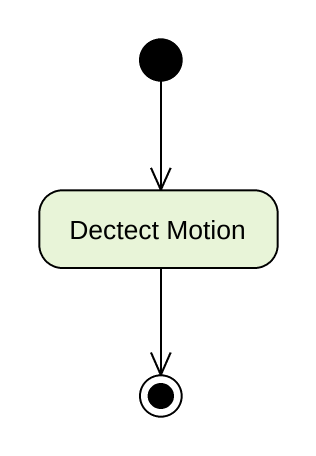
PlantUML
@startuml
hide empty description
state "Dectect Motion" as Dectect_Motion
[*] --> Dectect_Motion
Dectect_Motion --> [*]
@enduml
